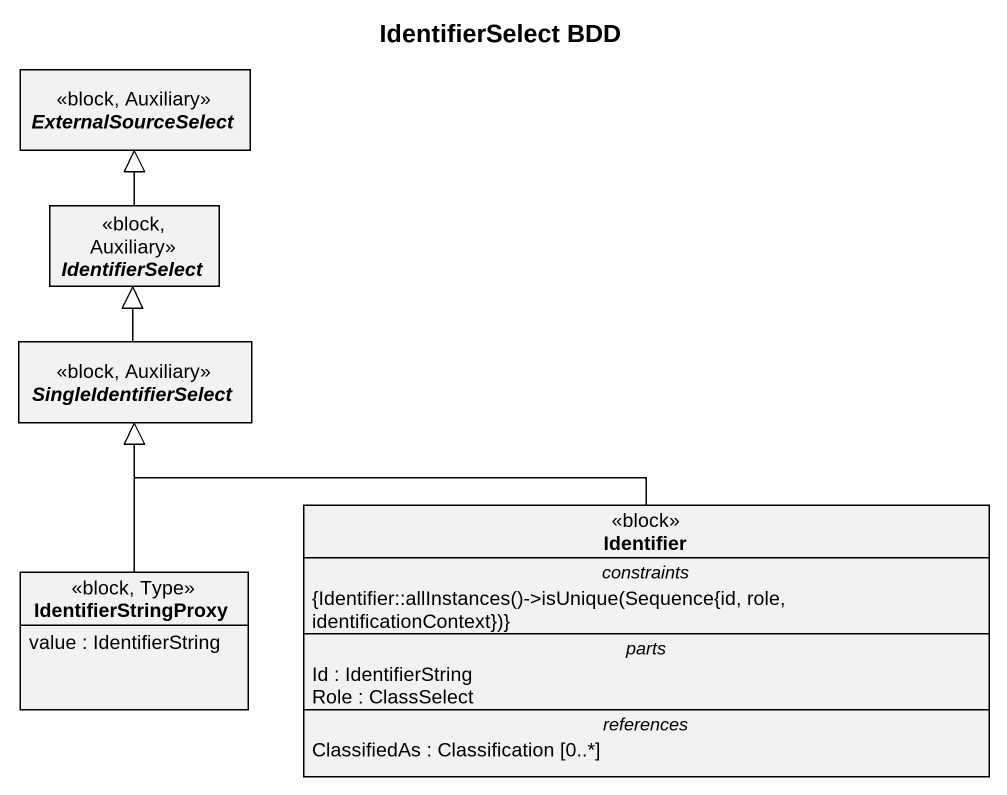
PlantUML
@startuml
title IdentifierSelect BDD
hide circle
hide empty members
abstract class ExternalSourceSelect <<block, Auxiliary>>
abstract class IdentifierSelect <<block, Auxiliary>>
abstract class SingleIdentifierSelect <<block, Auxiliary>>
class Identifier <<block>> {
  -- constraints --
  {field} {Identifier::allInstances()->isUnique(Sequence{id, role, identificationContext})}
  -- parts --
  Id : IdentifierString
  Role : ClassSelect
  -- references --
  ClassifiedAs : Classification [0..*]
}
class IdentifierStringProxy <<block, Type>> {
  value : IdentifierString
}
IdentifierSelect -up-|> ExternalSourceSelect
SingleIdentifierSelect -up-|> IdentifierSelect
Identifier -left-|> SingleIdentifierSelect
IdentifierStringProxy -up-|> SingleIdentifierSelect
@enduml
